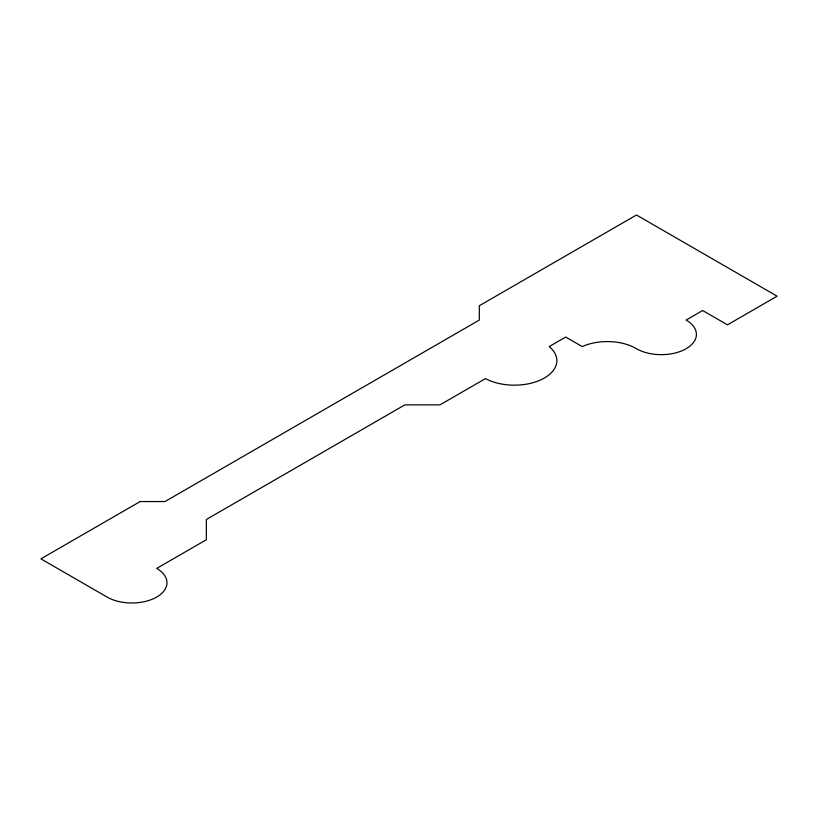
<?xml version="1.0" encoding="UTF-8"?>
<svg xmlns="http://www.w3.org/2000/svg" width="818" height="818" viewBox="0 0 818 818"><rect width="100%" height="100%" fill="white"/><g stroke="black" fill="none" stroke-linecap="round" stroke-linejoin="round"><path stroke-width="1.23" d="M140.164 501.546L40.9 558.858L107.076 597.058A35.092 20.266 0 0 0 156.708 597.058A35.092 20.266 0 0 0 156.708 568.408L206.34 539.757L206.34 519.491L404.869 404.869L439.961 404.869L485.473 378.601A42.454 24.509 0 0 0 542.273 379.153A42.454 24.509 0 0 0 549.164 346.597L565.708 337.047L582.252 346.597A40.481 23.374 0 0 1 636.476 348.724A35.102 20.266 0 0 0 686.118 348.724A35.102 20.266 0 0 0 686.118 320.063L702.652 310.513L727.468 324.848L777.1 296.188L636.476 215.001L479.307 305.738L479.307 320.073L164.98 501.546L140.164 501.546"/></g></svg>
